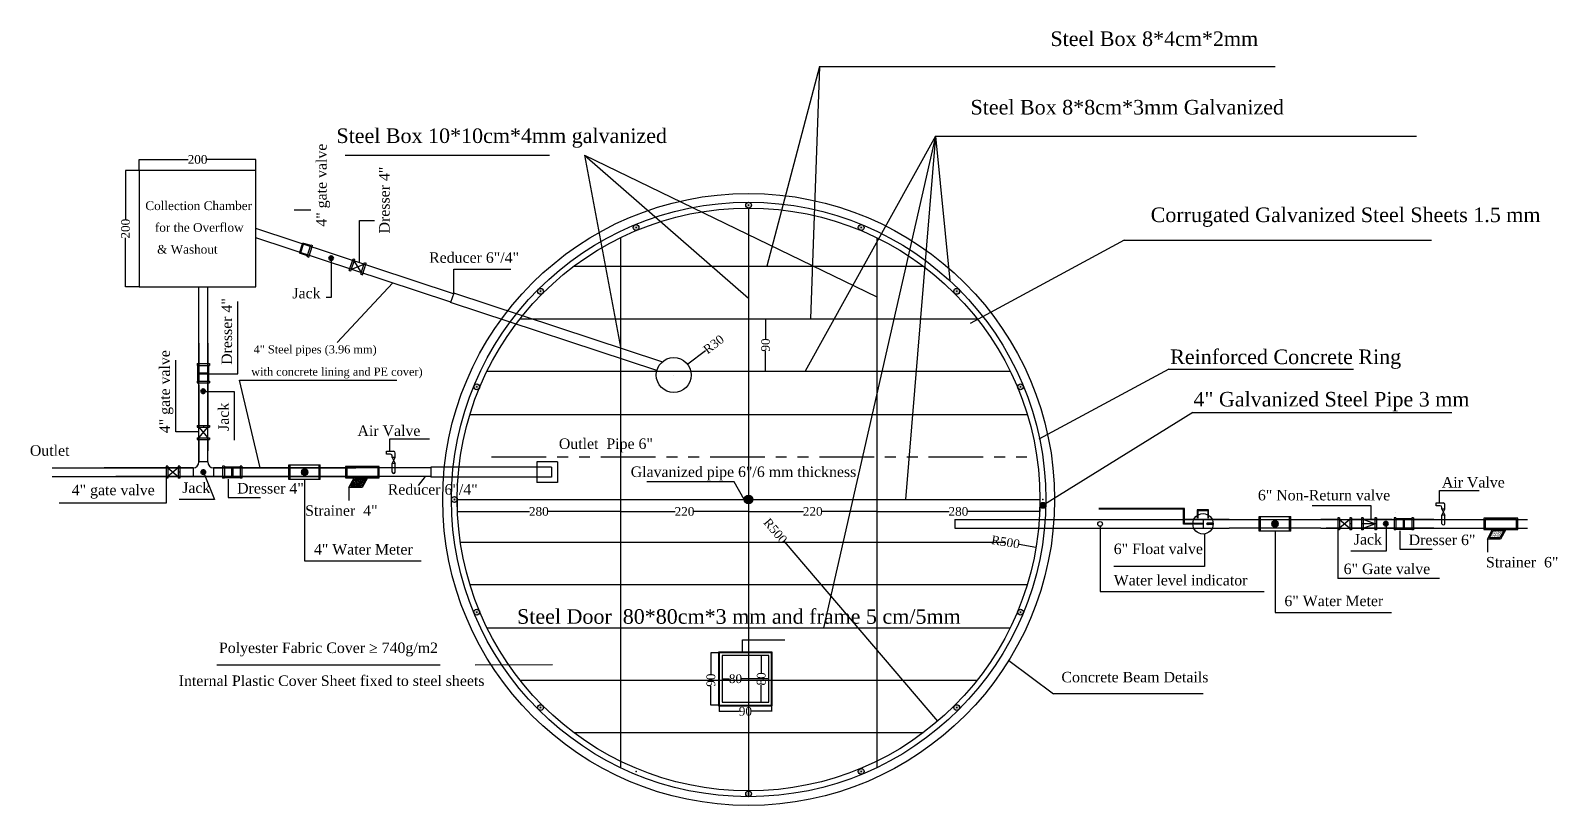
# Model space of a CAD drawing. Header units: centimetres. Extents: x 19229 to 51025, y 9487 to 24710.
# Drawn here: x 24937 to 27557, y 12107 to 13436 of the extents above; entities that cross this region are included whole.
import ezdxf

# ---------------------------------------------------------------- set-up
doc = ezdxf.new("R2010")
doc.units = ezdxf.units.CM
doc.linetypes.add('PHANTOM2', pattern=[1.25, 0.625, -0.125, 0.125, -0.125, 0.125, -0.125])
doc.layers.get('0').update_dxf_attribs({"linetype": 'CONTINUOUS'})
doc.layers.get('DEFPOINTS').update_dxf_attribs({"linetype": 'CONTINUOUS'})
doc.layers.add('DIM6', color=180, linetype='CONTINUOUS')
doc.styles.add('style2', font='times.ttf', dxfattribs={"height": 15})
doc.styles.add('style3', font='times.ttf', dxfattribs={"height": 25})
doc.dimstyles.get("Standard").update_dxf_attribs({"dimtxt": 15, "dimasz": 0.18, "dimexe": 0.18, "dimexo": 0.0625, "dimgap": 0.09, "dimtad": 0, "dimdec": 0, "dimzin": 0, "dimdsep": 46, "dimtxsty": 'style2', "dimcen": 0.09, "dimadec": 0, "dimazin": 0, "dimtfac": 1, "dimtdec": 0, "dimtofl": 0, "dimtmove": 0, "dimatfit": 3, "dimfxl": 1, "dimtolj": 1, "dimtzin": 0, "dimarcsym": 0})

# ---------------------------------------------------------------- blocks, each defined once
blk = doc.blocks.new('*D41')
at = {"color": 0, "lineweight": -2}
for p, q in [((25123.1, 13196.6), (25123.1, 13215.4)), ((25123.2, 13215.2), (25207, 13215.2)), ((25322.9, 13215.2), (25239.1, 13215.2)), ((25323.1, 13196.6), (25323.1, 13215.4))]:
    blk.add_line(p, q, dxfattribs=at)
at = {"color": 0}
for points in [[(25123.2, 13215.2), (25123.2, 13215.2), (25123.1, 13215.2)], [(25322.9, 13215.2), (25322.9, 13215.2), (25323.1, 13215.2)]]:
    blk.add_solid(points, dxfattribs=at)
at = {"layer": 'DEFPOINTS', "color": 0}
for p in [(25323.1, 13215.2), (25123.1, 13196.5), (25323.1, 13196.5)]:
    blk.add_point(p, dxfattribs=at)
at = {"color": 0, "insert": (25223.1, 13215.2), "char_height": 15, "attachment_point": 5, "style": 'style2'}
blk.add_mtext('\\A1;200', dxfattribs=at)
blk = doc.blocks.new('*D42')
at = {"color": 0, "lineweight": -2}
for p, q in [((25123, 13196.5), (25099.3, 13196.5)), ((25099.5, 13196.4), (25099.5, 13112.6)), ((25099.5, 12996.7), (25099.5, 13080.5)), ((25123, 12996.5), (25099.3, 12996.5))]:
    blk.add_line(p, q, dxfattribs=at)
at = {"color": 0}
for points in [[(25099.5, 13196.4), (25099.5, 13196.4), (25099.5, 13196.5)], [(25099.5, 12996.7), (25099.5, 12996.7), (25099.5, 12996.5)]]:
    blk.add_solid(points, dxfattribs=at)
at = {"layer": 'DEFPOINTS', "color": 0}
for p in [(25099.5, 13196.5), (25123.1, 13196.5), (25123.1, 12996.5)]:
    blk.add_point(p, dxfattribs=at)
at = {"color": 0, "insert": (25099.5, 13096.5), "char_height": 15, "attachment_point": 5, "rotation": 90, "style": 'style2'}
blk.add_mtext('\\A1;200', dxfattribs=at)
blk = doc.blocks.new('*D56')
at = {"color": 0, "lineweight": -2, "ltscale": 20}
for p, q in [((26094.7, 12887.1), (26064.4, 12863.8)), ((26040.4, 12845.3), (26040.4, 12845.4)), ((26040.4, 12845.3), (26040.5, 12845.3))]:
    blk.add_line(p, q, dxfattribs=at)
at = {"color": 0, "ltscale": 20}
blk.add_solid([(26064.3, 12863.8), (26064.4, 12863.7), (26064.2, 12863.7)], dxfattribs=at)
at = {"layer": 'DEFPOINTS', "color": 0, "ltscale": 20}
for p in [(26040.4, 12845.3), (26064.2, 12863.7)]:
    blk.add_point(p, dxfattribs=at)
at = {"color": 0, "ltscale": 20, "insert": (26108.9, 12898.1), "char_height": 15, "attachment_point": 5, "rotation": 37.6022, "style": 'style2'}
blk.add_mtext('\\A1;R30', dxfattribs=at)
blk = doc.blocks.new('*D57')
at = {"color": 0, "lineweight": -2, "ltscale": 20}
for p, q in [((25668.8, 12631.8), (25668.8, 12611.1)), ((25948.8, 12631.8), (25948.8, 12611.1)), ((25669, 12611.2), (25792.8, 12611.2)), ((25948.7, 12611.2), (25824.9, 12611.2))]:
    blk.add_line(p, q, dxfattribs=at)
at = {"color": 0, "ltscale": 20}
for points in [[(25669, 12611.3), (25669, 12611.2), (25668.8, 12611.2)], [(25948.7, 12611.3), (25948.7, 12611.2), (25948.8, 12611.2)]]:
    blk.add_solid(points, dxfattribs=at)
at = {"layer": 'DEFPOINTS', "color": 0, "ltscale": 20}
for p in [(25668.8, 12631.9), (25948.8, 12631.9), (25948.8, 12611.2)]:
    blk.add_point(p, dxfattribs=at)
at = {"color": 0, "ltscale": 20, "insert": (25808.8, 12611.2), "char_height": 15, "attachment_point": 5, "style": 'style2'}
blk.add_mtext('\\A1;280', dxfattribs=at)
blk = doc.blocks.new('*D58')
at = {"color": 0, "lineweight": -2, "ltscale": 20}
for p, q in [((25948.8, 12631.8), (25948.8, 12611.1)), ((26168.8, 12631.8), (26168.8, 12611.1)), ((25949, 12611.2), (26042.8, 12611.2)), ((26168.7, 12611.2), (26074.9, 12611.2))]:
    blk.add_line(p, q, dxfattribs=at)
at = {"color": 0, "ltscale": 20}
for points in [[(25949, 12611.3), (25949, 12611.2), (25948.8, 12611.2)], [(26168.7, 12611.3), (26168.7, 12611.2), (26168.8, 12611.2)]]:
    blk.add_solid(points, dxfattribs=at)
at = {"layer": 'DEFPOINTS', "color": 0, "ltscale": 20}
for p in [(25948.8, 12631.9), (26168.8, 12631.9), (26168.8, 12611.2)]:
    blk.add_point(p, dxfattribs=at)
at = {"color": 0, "ltscale": 20, "insert": (26058.8, 12611.2), "char_height": 15, "attachment_point": 5, "style": 'style2'}
blk.add_mtext('\\A1;220', dxfattribs=at)
blk = doc.blocks.new('*D59')
at = {"color": 0, "lineweight": -2, "ltscale": 20}
for p, q in [((26168.8, 12631.8), (26168.8, 12611.1)), ((26388.8, 12631.8), (26388.8, 12611.1)), ((26169, 12611.2), (26262.8, 12611.2)), ((26388.7, 12611.2), (26294.9, 12611.2))]:
    blk.add_line(p, q, dxfattribs=at)
at = {"color": 0, "ltscale": 20}
for points in [[(26169, 12611.3), (26169, 12611.2), (26168.8, 12611.2)], [(26388.7, 12611.3), (26388.7, 12611.2), (26388.8, 12611.2)]]:
    blk.add_solid(points, dxfattribs=at)
at = {"layer": 'DEFPOINTS', "color": 0, "ltscale": 20}
for p in [(26168.8, 12631.9), (26388.8, 12631.9), (26388.8, 12611.2)]:
    blk.add_point(p, dxfattribs=at)
at = {"color": 0, "ltscale": 20, "insert": (26278.8, 12611.2), "char_height": 15, "attachment_point": 5, "style": 'style2'}
blk.add_mtext('\\A1;220', dxfattribs=at)
blk = doc.blocks.new('*D60')
at = {"color": 0, "lineweight": -2, "ltscale": 20}
for p, q in [((26388.8, 12631.8), (26388.8, 12611.1)), ((26668.8, 12631.8), (26668.8, 12611.1)), ((26389, 12611.2), (26512.8, 12611.2)), ((26668.7, 12611.2), (26544.9, 12611.2))]:
    blk.add_line(p, q, dxfattribs=at)
at = {"color": 0, "ltscale": 20}
for points in [[(26389, 12611.3), (26389, 12611.2), (26388.8, 12611.2)], [(26668.7, 12611.3), (26668.7, 12611.2), (26668.8, 12611.2)]]:
    blk.add_solid(points, dxfattribs=at)
at = {"layer": 'DEFPOINTS', "color": 0, "ltscale": 20}
for p in [(26388.8, 12631.9), (26668.8, 12631.9), (26668.8, 12611.2)]:
    blk.add_point(p, dxfattribs=at)
at = {"color": 0, "ltscale": 20, "insert": (26528.8, 12611.2), "char_height": 15, "attachment_point": 5, "style": 'style2'}
blk.add_mtext('\\A1;280', dxfattribs=at)
blk = doc.blocks.new('*D61')
at = {"color": 0, "lineweight": -2, "ltscale": 20}
for p, q in [((26168.9, 12941.9), (26198.1, 12941.9)), ((26197.9, 12941.7), (26197.9, 12907.2)), ((26197.9, 12852.1), (26197.9, 12886.6)), ((26168.9, 12851.9), (26198.1, 12851.9))]:
    blk.add_line(p, q, dxfattribs=at)
at = {"color": 0, "ltscale": 20}
for points in [[(26197.9, 12941.7), (26198, 12941.7), (26197.9, 12941.9)], [(26197.9, 12852.1), (26198, 12852.1), (26197.9, 12851.9)]]:
    blk.add_solid(points, dxfattribs=at)
at = {"layer": 'DEFPOINTS', "color": 0, "ltscale": 20}
for p in [(26168.8, 12941.9), (26168.8, 12851.9), (26197.9, 12851.9)]:
    blk.add_point(p, dxfattribs=at)
at = {"color": 0, "ltscale": 20, "insert": (26197.9, 12896.9), "char_height": 15, "attachment_point": 5, "rotation": 90, "style": 'style2'}
blk.add_mtext('\\A1;90', dxfattribs=at)
blk = doc.blocks.new('*D70')
at = {"color": 0, "lineweight": -2, "ltscale": 20}
for p, q in [((26123.3, 12324), (26123.3, 12324.4)), ((26123.5, 12324.2), (26136.2, 12324.2)), ((26203.1, 12324.2), (26156.4, 12324.2)), ((26203.3, 12324), (26203.3, 12324.4)), ((26118.3, 12278.9), (26118.3, 12268.3)), ((26118.5, 12268.4), (26153, 12268.4)), ((26208.1, 12268.4), (26173.6, 12268.4)), ((26208.3, 12278.9), (26208.3, 12268.3))]:
    blk.add_line(p, q, dxfattribs=at)
at = {"color": 0, "ltscale": 20}
for points in [[(26123.5, 12324.2), (26123.5, 12324.2), (26123.3, 12324.2)], [(26203.1, 12324.2), (26203.1, 12324.2), (26203.3, 12324.2)], [(26118.5, 12268.5), (26118.5, 12268.4), (26118.3, 12268.4)], [(26208.1, 12268.5), (26208.1, 12268.4), (26208.3, 12268.4)]]:
    blk.add_solid(points, dxfattribs=at)
at = {"layer": 'DEFPOINTS', "color": 0, "ltscale": 20}
for p in [(26123.3, 12324), (26203.3, 12324.2), (26203.3, 12324), (26118.3, 12279), (26208.3, 12279), (26208.3, 12268.4)]:
    blk.add_point(p, dxfattribs=at)
at = {"color": 0, "ltscale": 20, "char_height": 15, "attachment_point": 5, "style": 'style2'}
for s, insert in [('\\A1;80', (26146.3, 12324.2)), ('\\A1;90', (26163.3, 12268.4))]:
    blk.add_mtext(s, dxfattribs=dict(at, insert=insert))
blk = doc.blocks.new('*D71')
at = {"color": 0, "lineweight": -2, "ltscale": 20}
for p, q in [((26118.2, 12369), (26103.9, 12369)), ((26104.1, 12368.8), (26104.1, 12332.2)), ((26190.4, 12364), (26190.3, 12364)), ((26190.5, 12363.8), (26190.5, 12334.1)), ((26104.1, 12279.2), (26104.1, 12311.6)), ((26190.5, 12284.2), (26190.5, 12313.9)), ((26118.2, 12279), (26103.9, 12279)), ((26190.4, 12284), (26190.3, 12284))]:
    blk.add_line(p, q, dxfattribs=at)
at = {"color": 0, "ltscale": 20}
for points in [[(26104.1, 12368.8), (26104.1, 12368.8), (26104.1, 12369)], [(26190.4, 12363.8), (26190.5, 12363.8), (26190.5, 12364)], [(26104.1, 12279.2), (26104.1, 12279.2), (26104.1, 12279)], [(26190.4, 12284.2), (26190.5, 12284.2), (26190.5, 12284)]]:
    blk.add_solid(points, dxfattribs=at)
at = {"layer": 'DEFPOINTS', "color": 0, "ltscale": 20}
for p in [(26118.3, 12369), (26190.5, 12364), (26104.1, 12279), (26118.3, 12279), (26190.5, 12284), (26190.5, 12284)]:
    blk.add_point(p, dxfattribs=at)
at = {"color": 0, "ltscale": 20, "char_height": 15, "attachment_point": 5, "rotation": 90, "style": 'style2'}
for s, insert in [('\\A1;90', (26104.1, 12321.9)), ('\\A1;80', (26190.5, 12324))]:
    blk.add_mtext(s, dxfattribs=dict(at, insert=insert))
blk = doc.blocks.new('*D72')
at = {"color": 0, "lineweight": -2, "ltscale": 20}
blk.add_line((26633, 12555.1), (26662, 12550.3), dxfattribs=at)
at = {"color": 0, "ltscale": 20}
blk.add_solid([(26662, 12550.3), (26662, 12550.2), (26662.1, 12550.2)], dxfattribs=at)
at = {"layer": 'DEFPOINTS', "color": 0, "ltscale": 20}
for p in [(26168.8, 12631.9), (26662.1, 12550.2)]:
    blk.add_point(p, dxfattribs=at)
at = {"color": 0, "ltscale": 20, "insert": (26609.8, 12558.9), "char_height": 15, "attachment_point": 5, "rotation": 350.6009, "style": 'style2'}
blk.add_mtext('\\A1;R500', dxfattribs=at)
blk = doc.blocks.new('*D73')
at = {"color": 0, "lineweight": -2, "ltscale": 20}
blk.add_line((26230, 12560), (26492.8, 12251.3), dxfattribs=at)
at = {"color": 0, "ltscale": 20}
blk.add_solid([(26492.8, 12251.3), (26492.8, 12251.2), (26492.9, 12251.1)], dxfattribs=at)
at = {"layer": 'DEFPOINTS', "color": 0, "ltscale": 20}
for p in [(26168.8, 12631.9), (26492.9, 12251.1)]:
    blk.add_point(p, dxfattribs=at)
at = {"color": 0, "ltscale": 20, "insert": (26214.8, 12577.9), "char_height": 15, "attachment_point": 5, "rotation": 310.3988, "style": 'style2'}
blk.add_mtext('\\A1;R500', dxfattribs=at)

msp = doc.modelspace()

# ---------------------------------------------------------------- hatches: boundary and pattern name
at = {"ltscale": 20}
h = msp.add_hatch(color=7, dxfattribs=at)
edge = h.paths.add_edge_path()
edge.add_arc((26635.4, 12438.6), 5, 0, 360)
edge = h.paths.add_edge_path()
edge.add_arc((26525.9, 12274.8), 5, 0, 360)
edge = h.paths.add_edge_path()
edge.add_arc((26362.1, 12165.3), 5, 0, 360)
edge = h.paths.add_edge_path()
edge.add_arc((26168.8, 12126.9), 5, 0, 360)
edge = h.paths.add_edge_path()
edge.add_arc((25811.8, 12274.8), 5, 0, 360)
edge = h.paths.add_edge_path()
edge.add_arc((25702.3, 12438.6), 5, 0, 360)
edge = h.paths.add_edge_path()
edge.add_arc((25663.8, 12631.9), 5, 0, 360)
edge = h.paths.add_edge_path()
edge.add_arc((25702.3, 12825.1), 5, 0, 360)
edge = h.paths.add_edge_path()
edge.add_arc((25811.8, 12989), 5, 0, 360)
edge = h.paths.add_edge_path()
edge.add_arc((25975.6, 13098.4), 5, 0, 360)
edge = h.paths.add_edge_path()
edge.add_arc((26168.8, 13136.9), 5, 0, 360)
edge = h.paths.add_edge_path()
edge.add_arc((26362.1, 13098.4), 5, 0, 360)
edge = h.paths.add_edge_path()
edge.add_arc((26525.9, 12989), 5, 0, 360)
edge = h.paths.add_edge_path()
edge.add_arc((26635.4, 12825.1), 5, 0, 360)
h = msp.add_hatch()
h.set_pattern_fill('AR-SAND', scale=0.05)
h.set_pattern_definition([(37.5, (1382.8114, 27.3505), (-0.08000156, 2.44706619), [0, -1.9304, 0, -2.159, 0, -2.06375]), (7.5, (1382.8114, 27.3505), (2.2476164, 3.5841255), [0, -1.0414, 0, -1.7399, 0, -0.66675]), (327.5, (1381.2493, 27.3505), (3.95496185, 0.00718592), [0, -0.635, 0, -2.286, 0, -2.9845]), (317.5, (1381.2493, 27.3505), (3.81778226, 1.1146466), [0, -0.3175, 0, -1.4986, 0, -1.7145])])
h.paths.add_polyline_path([(25511.3, 12667.2), (25493.1, 12667.2), (25486.4, 12654.5), (25504.5, 12654.5)])
h = msp.add_hatch(color=7, dxfattribs=at)
edge = h.paths.add_edge_path()
edge.add_arc((26168.8, 12631.9), 7.5, 0, 360)
h = msp.add_hatch(color=7, dxfattribs=at)
edge = h.paths.add_edge_path()
edge.add_arc((26673.9, 12621.8), 5, 0, 360)
h = msp.add_hatch()
h.set_pattern_fill('AR-SAND', scale=0.05)
h.set_pattern_definition([(37.5, (3336.4663, -61.19), (-0.08000156, 2.44706619), [0, -1.9304, 0, -2.159, 0, -2.06375]), (7.5, (3336.4663, -61.19), (2.2476164, 3.5841255), [0, -1.0414, 0, -1.7399, 0, -0.66675]), (327.5, (3334.9042, -61.19), (3.95496185, 0.00718592), [0, -0.635, 0, -2.286, 0, -2.9845]), (317.5, (3334.9042, -61.19), (3.81778226, 1.1146466), [0, -0.3175, 0, -1.4986, 0, -1.7145])])
h.paths.add_polyline_path([(27464.9, 12578.6), (27446.8, 12578.6), (27440, 12565.9), (27458.1, 12565.9)])
at = {"layer": 'DIM6', "linetype": 'Continuous', "lineweight": 50}
h = msp.add_hatch(color=7, dxfattribs=at)
edge = h.paths.add_edge_path()
edge.add_arc((25452.4, 13045.9), 3.34, 0, 360)
h = msp.add_hatch(color=7, dxfattribs=at)
edge = h.paths.add_edge_path()
edge.add_arc((25232.8, 12817.6), 3.34, 0, 360)
h = msp.add_hatch(color=7, dxfattribs=at)
edge = h.paths.add_edge_path()
edge.add_arc((25233.1, 12678.9), 3.34, 0, 360)
h = msp.add_hatch(color=7, dxfattribs=at)
edge = h.paths.add_edge_path()
edge.add_arc((27262.3, 12590.4), 3.34, 0, 360)

# ---------------------------------------------------------------- linework, layer by layer
at = {"color": 7, "ltscale": 20}
for p, q in [((26290.4, 13374.7), (26200.2, 13031.9)), ((26290.4, 13374.7), (26275, 12941.9)), ((26290.4, 13374.7), (27072.4, 13374.7)), ((26489.3, 13255.5), (26266.1, 12851.9)), ((26489.3, 13255.5), (26297.1, 12411.9)), ((26489.3, 13255.5), (26437.9, 12631.9)), ((26489.3, 13255.5), (26514.1, 13007.3)), ((25476.2, 13222.7), (25827.2, 13222.7)), ((25887.2, 13222.7), (26388.8, 12979.6)), ((25887.2, 13222.7), (26168.8, 12977.2)), ((25887.2, 13222.7), (25948.8, 12893.1)), ((26168.8, 13131.9), (26168.8, 12121.9)), ((25948.8, 13080.9), (25948.8, 12171.8)), ((26388.8, 13080.9), (26388.8, 12171.8)), ((26813.5, 13076.9), (26548.8, 12933.9)), ((25398.5, 13056.1), (25398, 13054.4)), ((25403.2, 13070.3), (25403.8, 13071.9)), ((25662.7, 12985.8), (25662.7, 13027.1)), ((25662.7, 13027.1), (25760.7, 13027.1)), ((25868.8, 13031.9), (26468.8, 13031.9)), ((25662.7, 12985.8), (25657.3, 12969.7)), ((25776.5, 12941.9), (26561.1, 12941.9)), ((25719.8, 12851.9), (26617.8, 12851.9)), ((25943.8, 12851.9), (25953.8, 12851.9)), ((25948.8, 12856.9), (25948.8, 12846.9)), ((26383.8, 12851.9), (26393.8, 12851.9)), ((26388.8, 12856.9), (26388.8, 12846.9)), ((26890, 12855.2), (26666.8, 12735.5)), ((25294.9, 12836.4), (25564.9, 12836.4)), ((25690.6, 12777.9), (26647.1, 12777.9)), ((26931, 12781.1), (26673.9, 12621.8)), ((25623.4, 12687.2), (25623.4, 12670.2)), ((25613.5, 12671.2), (25601.8, 12655.6)), ((26144.1, 12662.3), (25994.4, 12662.3)), ((26161.3, 12631.9), (26144.1, 12662.3)), ((25668.8, 12631.9), (26668.8, 12631.9)), ((25943.8, 12631.9), (25953.8, 12631.9)), ((25948.8, 12636.9), (25948.8, 12626.9)), ((26383.8, 12631.9), (26393.8, 12631.9)), ((26388.8, 12636.9), (26388.8, 12626.9)), ((26522.7, 12597.6), (26522.7, 12582.6)), ((25674.2, 12558.9), (26609.8, 12558.9)), ((25690.6, 12485.9), (26647.1, 12485.9)), ((25719.8, 12411.9), (26617.8, 12411.9)), ((25943.8, 12411.9), (25953.8, 12411.9)), ((25948.8, 12416.9), (25948.8, 12406.9)), ((26163.8, 12411.9), (26173.8, 12411.9)), ((26168.8, 12416.9), (26168.8, 12406.9)), ((26383.8, 12411.9), (26393.8, 12411.9)), ((26388.8, 12416.9), (26388.8, 12406.9)), ((26158.1, 12370), (26158.1, 12391.3)), ((26158.1, 12391.3), (26231.2, 12391.3)), ((25256.3, 12348.3), (25639.5, 12348.3)), ((25699.5, 12348.3), (25832.2, 12348.5)), ((26615.3, 12355.7), (26691.8, 12298.3)), ((25776.5, 12321.9), (26561.1, 12321.9)), ((26949, 12298.3), (26691.8, 12298.3)), ((25868.8, 12231.9), (26468.8, 12231.9))]:
    msp.add_line(p, q, dxfattribs=at)
at = {"color": 7, "ltscale": 100}
for p, q in [((26489.3, 13255.5), (27314.9, 13255.5)), ((26931, 12781.1), (27375.5, 12781.1))]:
    msp.add_line(p, q, dxfattribs=at)
at = {"color": 7}
for p, q in [((25389.2, 13128.9), (25417.3, 13128.9)), ((25501.1, 13038.1), (25501.1, 13110.6)), ((25501.1, 13110.6), (25527, 13110.6)), ((25662.4, 12984.9), (25323.1, 13096.8)), ((25657.7, 12970.6), (25323.1, 13081)), ((26813.5, 13076.9), (27340.7, 13076.9)), ((25411.6, 13050), (25398, 13054.4)), ((25398.5, 13056.1), (25403.2, 13070.3)), ((25399.5, 13055.8), (25404.2, 13070)), ((25400.4, 13055.4), (25405.1, 13069.7)), ((25417.3, 13067.5), (25403.8, 13071.9)), ((25411.2, 13048.8), (25414, 13047.8)), ((25452.4, 13042.6), (25452.4, 12978.5)), ((25558.2, 13003.4), (25462.8, 12901.2)), ((25225.6, 12696.2), (25225.6, 12996.5)), ((25225.6, 12696.2), (25225.6, 12976.7)), ((25240.6, 12696.2), (25240.6, 12996.5)), ((25240.6, 12696.2), (25240.6, 12976.7)), ((25292.2, 12847.2), (25292.2, 12971.3)), ((25452.4, 12978.5), (25443.6, 12978.5)), ((26020, 12868), (25662.7, 12985.8)), ((26011.4, 12852.9), (25657.3, 12969.7)), ((25185.6, 12747.7), (25185.6, 12870.8)), ((25223.8, 12835), (25223.8, 12862)), ((25225.6, 12849.2), (25240.6, 12849.2)), ((25225.6, 12848.2), (25240.6, 12848.2)), ((25225.6, 12847.2), (25240.6, 12847.2)), ((25240.6, 12847.2), (25292.2, 12847.2)), ((25242.3, 12835), (25242.3, 12862)), ((26890, 12855.2), (27206.7, 12855.2)), ((25234.6, 12817.1), (25286.1, 12817.1)), ((25286.1, 12817.1), (25286.1, 12733.4)), ((25330.4, 12686.2), (25294.9, 12836.4)), ((25225.6, 12747.7), (25185.6, 12747.7)), ((25553.3, 12735.8), (25620.9, 12735.8)), ((24973.8, 12686.2), (25215.6, 12686.2)), ((25215.6, 12686.2), (25083.1, 12686.2)), ((25215.6, 12686.2), (25083.1, 12686.2)), ((25215.6, 12686.2), (25190.6, 12686.2)), ((25215.6, 12686.2), (25215.6, 12671.2)), ((25240.6, 12696.2), (25225.6, 12696.2)), ((25623.4, 12686.2), (25250.6, 12686.2)), ((25590.6, 12686.2), (25250.6, 12686.2)), ((25623.4, 12686.2), (25250.6, 12686.2)), ((25250.6, 12686.2), (25494.6, 12686.2)), ((25250.6, 12686.2), (25250.6, 12671.2)), ((25269.1, 12687.9), (25296.1, 12687.9)), ((25281.4, 12686.2), (25281.4, 12671.2)), ((25282.4, 12686.2), (25282.4, 12671.2)), ((25283.4, 12686.2), (25283.4, 12671.2)), ((25379.8, 12691.2), (25433.8, 12691.2)), ((25379.8, 12666.2), (25379.8, 12691.2)), ((25381.8, 12666.2), (25381.8, 12691.2)), ((25590.6, 12686.2), (25390.6, 12686.2)), ((25405.6, 12680.7), (25404.1, 12683.3)), ((25404.1, 12683.3), (25405.6, 12680.7)), ((25406.8, 12681), (25406.8, 12684)), ((25406.8, 12681), (25406.8, 12684)), ((25407.9, 12680.7), (25409.4, 12683.3)), ((25409.4, 12683.3), (25407.9, 12680.7)), ((25431.8, 12666.2), (25431.8, 12691.2)), ((25433.8, 12666.2), (25433.8, 12691.2)), ((25590.6, 12686.2), (25490.6, 12686.2)), ((25830.6, 12687.2), (25623.4, 12687.2)), ((25840.6, 12696.2), (25805.6, 12696.2)), ((25805.6, 12696.2), (25805.6, 12661.2)), ((25830.6, 12687.2), (25830.6, 12670.2)), ((25840.6, 12696.2), (25840.6, 12661.2)), ((24973.8, 12671.2), (25494.6, 12671.2)), ((25623.4, 12671.2), (25083.1, 12671.2)), ((25169.1, 12668.2), (25169.1, 12625.6)), ((25233.1, 12678.9), (25252.2, 12631.7)), ((25269.1, 12669.4), (25296.1, 12669.4)), ((25275.9, 12666.6), (25275.9, 12635.4)), ((25433.8, 12666.2), (25379.8, 12666.2)), ((25401.4, 12678.7), (25404.4, 12678.7)), ((25404.4, 12678.7), (25401.4, 12678.7)), ((25401.4, 12678.7), (25404.4, 12678.7)), ((25404.7, 12679.9), (25402.1, 12681.4)), ((25402.1, 12681.4), (25404.7, 12679.9)), ((25404.7, 12677.5), (25402.1, 12676)), ((25402.1, 12676), (25404.7, 12677.5)), ((25404.1, 12674), (25405.6, 12676.6)), ((25406.8, 12673.3), (25406.8, 12676.3)), ((25406.8, 12676.3), (25406.8, 12673.3)), ((25406.8, 12666.2), (25406.8, 12526.7)), ((25407.9, 12676.6), (25409.4, 12674)), ((25409.4, 12674), (25407.9, 12676.6)), ((25408.8, 12679.9), (25411.4, 12681.4)), ((25408.8, 12677.5), (25411.4, 12676)), ((25411.4, 12676), (25408.8, 12677.5)), ((25409.1, 12678.7), (25412.1, 12678.7)), ((25412.1, 12678.7), (25409.1, 12678.7)), ((25830.6, 12670.2), (25623.4, 12670.2)), ((25840.6, 12661.2), (25805.6, 12661.2)), ((25252.2, 12631.7), (25191.5, 12631.7)), ((25275.9, 12635.4), (25331, 12635.4)), ((25483, 12652.5), (25483, 12630.2)), ((27354.7, 12647.3), (27422.3, 12647.3)), ((25169.1, 12625.6), (24985.9, 12625.6)), ((26916.7, 12616.3), (26769.6, 12616.3)), ((26915.4, 12615), (26769.6, 12615)), ((26915.4, 12589.5), (26915.4, 12615)), ((26916.7, 12590.8), (26916.7, 12616.3)), ((26958.1, 12614.3), (26938.7, 12614.3)), ((26938.7, 12614.3), (26938.7, 12599.9)), ((26939.7, 12612.9), (26956.7, 12612.9)), ((26939.7, 12612.9), (26939.7, 12599.9)), ((26948.7, 12614.3), (26948.7, 12612.9)), ((26948.7, 12614.3), (26953.7, 12612.9)), ((26953.7, 12614.3), (26948.7, 12612.9)), ((26953.7, 12614.3), (26953.7, 12612.9)), ((26953.7, 12612.9), (26953.7, 12614.3)), ((26956.7, 12612.9), (26956.7, 12600)), ((26958.1, 12600), (26958.1, 12614.3)), ((27237, 12621.1), (27135.9, 12621.1)), ((26522.7, 12597.6), (26993.6, 12597.6)), ((26522.7, 12582.6), (26993.6, 12582.6)), ((26772, 12585.9), (26772, 12474.2)), ((26948.6, 12589.5), (26915.4, 12589.5)), ((26948.6, 12590.8), (26916.7, 12590.8)), ((26948.6, 12597.6), (26948.6, 12582.6)), ((26966.1, 12591.4), (26955.8, 12591.4)), ((26966.1, 12588.9), (26955.8, 12588.9)), ((26993.6, 12597.6), (27150.8, 12597.6)), ((27150.8, 12582.6), (26993.6, 12582.6)), ((27045.2, 12602.6), (27099.2, 12602.6)), ((27045.2, 12577.6), (27045.2, 12602.6)), ((27047.2, 12577.6), (27047.2, 12602.6)), ((27066.8, 12590.1), (27069.8, 12590.1)), ((27069.8, 12590.1), (27066.8, 12590.1)), ((27066.8, 12590.1), (27069.8, 12590.1)), ((27070.1, 12591.3), (27067.5, 12592.8)), ((27067.5, 12592.8), (27070.1, 12591.3)), ((27070.1, 12588.9), (27067.5, 12587.4)), ((27067.5, 12587.4), (27070.1, 12588.9)), ((27071, 12592.2), (27069.5, 12594.8)), ((27069.5, 12594.8), (27071, 12592.2)), ((27069.5, 12585.4), (27071, 12588)), ((27072.2, 12592.5), (27072.2, 12595.5)), ((27072.2, 12592.5), (27072.2, 12595.5)), ((27072.2, 12584.7), (27072.2, 12587.7)), ((27072.2, 12587.7), (27072.2, 12584.7)), ((27073.4, 12592.2), (27074.9, 12594.8)), ((27074.9, 12594.8), (27073.4, 12592.2)), ((27073.4, 12588), (27074.9, 12585.4)), ((27074.9, 12585.4), (27073.4, 12588)), ((27074.2, 12591.3), (27076.8, 12592.8)), ((27074.2, 12588.9), (27076.8, 12587.4)), ((27076.8, 12587.4), (27074.2, 12588.9)), ((27074.6, 12590.1), (27077.6, 12590.1)), ((27077.6, 12590.1), (27074.6, 12590.1)), ((27097.2, 12577.6), (27097.2, 12602.6)), ((27099.2, 12577.6), (27099.2, 12602.6)), ((27150.8, 12597.6), (27505.2, 12597.6)), ((27150.8, 12582.6), (27505.2, 12582.6)), ((27179.7, 12579.6), (27179.7, 12496.3)), ((27262.8, 12587.1), (27262.8, 12543.1)), ((27279.7, 12599.3), (27306.7, 12599.3)), ((27279.7, 12580.9), (27306.7, 12580.9)), ((27286.5, 12578.1), (27286.5, 12546.8)), ((27292, 12597.6), (27292, 12582.6)), ((27293, 12597.6), (27293, 12582.6)), ((27294, 12597.6), (27294, 12582.6)), ((26951.2, 12572.8), (26951.2, 12517.1)), ((27099.2, 12577.6), (27045.2, 12577.6)), ((27072.2, 12577.6), (27072.2, 12438.2)), ((27436.7, 12563.9), (27436.7, 12541.7)), ((25406.8, 12526.7), (25606.8, 12526.7)), ((27262.8, 12543.1), (27202.1, 12543.1)), ((27286.5, 12546.8), (27341.6, 12546.8)), ((26951.2, 12517.1), (26795.4, 12517.1)), ((26772, 12474.2), (27053.3, 12474.2)), ((27354.6, 12496.3), (27179.7, 12496.3)), ((27072.2, 12438.2), (27272.2, 12438.2))]:
    msp.add_line(p, q, dxfattribs=at)
at = {"color": 7, "linetype": 'PHANTOM2', "ltscale": 150}
msp.add_line((25727.8, 12704.9), (26663.5, 12704.9), dxfattribs=at)
at = {"color": 7}
for points in [[(25123.1, 12996.5), (25323.1, 12996.5), (25323.1, 13196.5), (25123.1, 13196.5)], [(25477.1, 12669.2), (25535, 12669.2), (25535, 12688.2), (25477.1, 12688.2)], [(25479.2, 12671.2), (25533.1, 12671.2), (25533.1, 12686.2), (25479.2, 12686.2)], [(25405.7, 12678.1), (25407.9, 12678.1), (25407.9, 12679.5), (25405.7, 12679.5)], [(25483, 12652.5), (25491.9, 12669.2), (25514.6, 12669.2), (25505.7, 12652.5)], [(25483, 12652.5), (25491.9, 12669.2), (25514.6, 12669.2), (25505.7, 12652.5)], [(25491.9, 12669.2), (25514.6, 12669.2), (25505.7, 12652.5), (25483, 12652.5)], [(25486.4, 12654.5), (25493.1, 12667.2), (25511.3, 12667.2), (25504.5, 12654.5)], [(27071.1, 12589.6), (27073.3, 12589.6), (27073.3, 12590.9), (27071.1, 12590.9)], [(27430.8, 12580.6), (27488.6, 12580.6), (27488.6, 12599.6), (27430.8, 12599.6)], [(27432.8, 12582.6), (27486.6, 12582.6), (27486.6, 12597.6), (27432.8, 12597.6)], [(27436.7, 12563.9), (27445.6, 12580.6), (27468.3, 12580.6), (27459.3, 12563.9)], [(27436.7, 12563.9), (27445.6, 12580.6), (27468.3, 12580.6), (27459.3, 12563.9)], [(27445.6, 12580.6), (27468.3, 12580.6), (27459.3, 12563.9), (27436.7, 12563.9)], [(27440, 12565.9), (27446.8, 12578.6), (27464.9, 12578.6), (27458.1, 12565.9)]]:
    msp.add_lwpolyline(points, close=True, dxfattribs=at)
at = {"color": 7, "ltscale": 20}
for points in [[(26117.3, 12278), (26209.3, 12278), (26209.3, 12370), (26117.3, 12370)], [(26118.3, 12279), (26208.3, 12279), (26208.3, 12369), (26118.3, 12369)], [(26123.3, 12284), (26203.3, 12284), (26203.3, 12364), (26123.3, 12364)]]:
    msp.add_lwpolyline(points, close=True, dxfattribs=at)
for centre, radius in [((26168.8, 12631.9), 525), ((26168.8, 12631.9), 510), ((26168.8, 12631.9), 500), ((26168.8, 13136.9), 5), ((25975.6, 13098.4), 5), ((26362.1, 13098.4), 5), ((25811.8, 12989), 5), ((26525.9, 12989), 5), ((25702.3, 12825.1), 5), ((26635.4, 12825.1), 5), ((25663.8, 12631.9), 5), ((26168.8, 12631.9), 7.5), ((26673.9, 12621.8), 5), ((25702.3, 12438.6), 5), ((26635.4, 12438.6), 5), ((25811.8, 12274.8), 5), ((26525.9, 12274.8), 5), ((26362.1, 12165.3), 5), ((26168.8, 12126.9), 5)]:
    msp.add_circle(centre, radius, dxfattribs=at)
at = {"color": 7}
for centre, radius in [((26040.4, 12845.3), 30), ((25406.8, 12678.7), 5.39), ((25406.8, 12678.7), 2.39), ((26948.6, 12590.1), 17.5), ((26772, 12589.9), 3.98), ((26957, 12590.1), 1.79), ((27072.2, 12590.1), 5.39), ((27072.2, 12590.1), 2.39)]:
    msp.add_circle(centre, radius, dxfattribs=at)
for centre, start, end in [((25215.6, 12696.2), 270, 0), ((25250.6, 12696.2), 180, 270), ((25250.6, 12696.2), 180, 270)]:
    msp.add_arc(centre, 10, start, end, dxfattribs=at)
for p in [(26168.8, 13136.9), (25975.6, 13098.4), (26362.1, 13098.4), (25811.8, 12989), (26525.9, 12989), (25702.3, 12825.1), (26635.4, 12825.1), (25404.1, 12683.3), (25409.4, 12683.3), (25401.4, 12678.7), (25402.1, 12681.4), (25402.1, 12676), (25411.4, 12681.4), (25411.4, 12676), (25412.1, 12678.7), (25663.8, 12631.9), (26673.8, 12631.9), (27066.8, 12590.1), (27067.5, 12592.8), (27067.5, 12587.4), (27069.5, 12594.8), (27069.5, 12585.4), (27072.2, 12595.5), (27072.2, 12584.7), (27074.9, 12594.8), (27074.9, 12585.4), (27076.8, 12592.8), (27076.8, 12587.4), (27077.6, 12590.1), (25702.3, 12438.6), (26635.4, 12438.6), (25811.8, 12274.8), (26525.9, 12274.8), (25975.6, 12165.3), (26362.1, 12165.3), (26168.8, 12126.9)]:
    msp.add_point(p, dxfattribs=at)
at = {"layer": 'DIM6', "color": 7, "linetype": 'Continuous'}
for p, q in [((25411.2, 13048.8), (25417.7, 13068.7)), ((25414, 13047.8), (25420.6, 13067.8)), ((25417.7, 13068.7), (25420.6, 13067.8)), ((25483.5, 13024.9), (25490, 13044.8)), ((25483.5, 13024.9), (25486.3, 13024)), ((25486.3, 13024), (25492.9, 13043.9)), ((25487.3, 13026.8), (25508.9, 13035.5)), ((25490, 13044.8), (25492.9, 13043.9)), ((25504.2, 13021.2), (25492, 13041.1)), ((25503.3, 13018.4), (25509.9, 13038.3)), ((25506.1, 13017.4), (25512.7, 13037.4)), ((25509.9, 13038.3), (25512.7, 13037.4)), ((25503.3, 13018.4), (25506.1, 13017.4)), ((25225.6, 12900.3), (25225.6, 12833.8)), ((25240.6, 12900.3), (25240.6, 12755.8)), ((25222.6, 12865), (25243.6, 12865)), ((25222.6, 12865), (25222.6, 12862)), ((25222.6, 12862), (25243.6, 12862)), ((25243.6, 12865), (25243.6, 12862)), ((25222.6, 12835), (25243.6, 12835)), ((25222.6, 12835), (25222.6, 12832)), ((25222.6, 12832), (25243.6, 12832)), ((25225.6, 12828.8), (25225.6, 12755.8)), ((25243.6, 12835), (25243.6, 12832)), ((25222.6, 12758.8), (25222.6, 12755.8)), ((25222.6, 12758.8), (25243.6, 12758.8)), ((25222.6, 12755.8), (25243.6, 12755.8)), ((25222.6, 12737.9), (25222.6, 12734.9)), ((25222.6, 12737.9), (25243.6, 12737.9)), ((25225.6, 12737.9), (25240.6, 12755.8)), ((25225.6, 12755.8), (25240.6, 12737.9)), ((25225.6, 12737.9), (25225.6, 12696.2)), ((25233.1, 12758.8), (25233.1, 12755.8)), ((25240.6, 12737.9), (25240.6, 12715.2)), ((25243.6, 12758.8), (25243.6, 12755.8)), ((25243.6, 12737.9), (25243.6, 12734.9)), ((25553.3, 12714.6), (25553.3, 12735.8)), ((25222.6, 12734.9), (25243.6, 12734.9)), ((25547.2, 12709.6), (25547.2, 12714.6)), ((25547.2, 12714.6), (25559.3, 12714.6)), ((25554.3, 12709.6), (25547.2, 12709.6)), ((25562.3, 12703.7), (25562.3, 12711.6)), ((25172.1, 12686.2), (25062.6, 12686.2)), ((25172.1, 12689.2), (25169.1, 12689.2)), ((25169.1, 12689.2), (25169.1, 12668.2)), ((25172.1, 12689.2), (25172.1, 12668.2)), ((25172.1, 12686.2), (25190, 12671.2)), ((25190, 12686.2), (25172.1, 12671.2)), ((25193, 12689.2), (25190, 12689.2)), ((25190, 12689.2), (25190, 12668.2)), ((25215.6, 12686.2), (25190, 12686.2)), ((25193, 12689.2), (25193, 12668.2)), ((25263, 12686.2), (25250.6, 12686.2)), ((25266.1, 12689.2), (25266.1, 12668.2)), ((25269.1, 12689.2), (25266.1, 12689.2)), ((25268, 12698.7), (25268, 12698.7)), ((25334.5, 12686.2), (25268, 12686.2)), ((25269.1, 12689.2), (25269.1, 12668.2)), ((25296.1, 12689.2), (25296.1, 12668.2)), ((25299.1, 12689.2), (25296.1, 12689.2)), ((25299.1, 12689.2), (25299.1, 12668.2)), ((25557.3, 12703.7), (25557.3, 12706.6)), ((25562.3, 12703.7), (25557.3, 12703.7)), ((25557.3, 12703.7), (25562.3, 12693.7)), ((25557.3, 12693.7), (25562.3, 12703.7)), ((25557.3, 12678.6), (25557.3, 12693.7)), ((25562.3, 12693.7), (25557.3, 12693.7)), ((25562.3, 12678.6), (25562.3, 12693.7)), ((25172.1, 12671.2), (25149.3, 12671.2)), ((25172.1, 12668.2), (25169.1, 12668.2)), ((25193, 12678.7), (25190, 12678.7)), ((25334.5, 12671.2), (25190, 12671.2)), ((25193, 12668.2), (25190, 12668.2)), ((25269.1, 12668.2), (25266.1, 12668.2)), ((25299.1, 12668.2), (25296.1, 12668.2)), ((27354.7, 12626.1), (27354.7, 12647.3)), ((27237, 12597.6), (27237, 12621.1)), ((27278.5, 12610.2), (27278.5, 12610.2)), ((27348.6, 12621.1), (27348.6, 12626.1)), ((27348.6, 12626.1), (27360.7, 12626.1)), ((27355.7, 12621.1), (27348.6, 12621.1)), ((27358.7, 12615.2), (27358.7, 12618.1)), ((27363.7, 12615.2), (27358.7, 12615.2)), ((27358.7, 12615.2), (27363.7, 12605.2)), ((27358.7, 12605.2), (27363.7, 12615.2)), ((27358.7, 12590.1), (27358.7, 12605.2)), ((27363.7, 12605.2), (27358.7, 12605.2)), ((27363.7, 12605.2), (27358.7, 12605.2)), ((27363.7, 12615.2), (27363.7, 12623.1)), ((27363.7, 12590.1), (27363.7, 12605.2)), ((26993.6, 12597.6), (26917.5, 12597.6)), ((27182.7, 12597.6), (27150.8, 12597.6)), ((27182.7, 12582.6), (27159.9, 12582.6)), ((27182.7, 12600.6), (27179.7, 12600.6)), ((27179.7, 12600.6), (27179.7, 12579.6)), ((27182.7, 12579.6), (27179.7, 12579.6)), ((27182.7, 12600.6), (27182.7, 12579.6)), ((27182.7, 12597.6), (27200.5, 12582.6)), ((27200.5, 12597.6), (27182.7, 12582.6)), ((27203.5, 12600.6), (27200.5, 12600.6)), ((27200.5, 12600.6), (27200.5, 12579.6)), ((27273.5, 12597.6), (27200.5, 12597.6)), ((27203.5, 12590.1), (27200.5, 12590.1)), ((27345, 12582.6), (27200.5, 12582.6)), ((27203.5, 12579.6), (27200.5, 12579.6)), ((27203.5, 12600.6), (27203.5, 12579.6)), ((27220.5, 12600.6), (27220.5, 12579.6)), ((27223.5, 12600.6), (27220.5, 12600.6)), ((27246.5, 12590.1), (27220.5, 12590.1)), ((27223.5, 12579.6), (27220.5, 12579.6)), ((27223.5, 12600.6), (27223.5, 12579.6)), ((27243.5, 12590.1), (27223.5, 12597.6)), ((27223.5, 12582.6), (27243.5, 12590.1)), ((27243.5, 12600.6), (27243.5, 12579.6)), ((27246.5, 12600.6), (27243.5, 12600.6)), ((27246.5, 12579.6), (27243.5, 12579.6)), ((27246.5, 12600.6), (27246.5, 12579.6)), ((27276.7, 12600.6), (27276.7, 12579.6)), ((27279.7, 12600.6), (27276.7, 12600.6)), ((27279.7, 12579.6), (27276.7, 12579.6)), ((27345, 12597.6), (27278.5, 12597.6)), ((27279.7, 12600.6), (27279.7, 12579.6)), ((27306.7, 12600.6), (27306.7, 12579.6)), ((27309.7, 12600.6), (27306.7, 12600.6)), ((27309.7, 12579.6), (27306.7, 12579.6)), ((27309.7, 12600.6), (27309.7, 12579.6))]:
    msp.add_line(p, q, dxfattribs=at)
at = {"layer": 'DIM6', "color": 7, "linetype": 'Continuous', "lineweight": 50}
for centre in [(25452.4, 13045.9), (25232.8, 12817.6), (25233.1, 12678.9), (27262.3, 12590.4)]:
    msp.add_circle(centre, 3.34, dxfattribs=at)
at = {"layer": 'DIM6', "color": 7, "linetype": 'Continuous'}
for centre, radius, start, end in [((25554.3, 12706.6), 3, 0, 90), ((25559.3, 12711.6), 3, 0, 90), ((25559.8, 12679.3), 2.59, 195.0718, 344.9282), ((27355.7, 12618.1), 3, 0, 90), ((27360.7, 12623.1), 3, 0, 90), ((27361.2, 12590.8), 2.59, 195.0718, 344.9282)]:
    msp.add_arc(centre, radius, start, end, dxfattribs=at)

# ---------------------------------------------------------------- texts
at = {"color": 7, "style": 'style3'}
for s, height, p in [('Steel Box 8*4cm*2mm ', 25, (26686.7, 13409.9)), ('Steel Box 8*8cm*3mm Galvanized', 25, (26549.6, 13292.4)), ('Steel Box 10*10cm*4mm galvanized ', 25, (25461.4, 13243.5)), ('Collection Chamber', 15, (25133.5, 13128.4)), ('Corrugated Galvanized Steel Sheets 1.5 mm', 25, (26858.8, 13107.8)), ('for the Overflow', 15, (25149.9, 13091.1)), (' & Washout', 15, (25148, 13053.6)), ('Reducer 6"/4"', 18, (25620.5, 13037.9)), ('Jack', 18, (25385.9, 12976.9)), ('4" Steel pipes (3.96 mm) ', 14, (25319.3, 12882.5)), ('Reinforced Concrete Ring', 25, (26892.3, 12864.2)), ('with concrete lining and PE cover)', 14, (25315.2, 12844.2)), ('4" Galvanized Steel Pipe 3 mm', 25, (26932.2, 12791.4)), ('Air Valve', 18, (25497.6, 12740.9)), ('Outlet  Pipe 6"', 18, (25843.2, 12718.6)), ('Outlet ', 18, (24935.4, 12706.9)), ('Glavanized pipe 6"/6 mm thickness', 18, (25966.5, 12670.4)), ('4" gate valve', 18, (25007.2, 12639.2)), ('Jack', 18, (25196.8, 12643)), ('Dresser 4"', 18, (25291, 12642.1)), ('Reducer 6"/4"', 18, (25549.5, 12640.1)), ('Air Valve', 18, (27358.5, 12652.4)), ('6" Non-Return valve', 18, (27042.8, 12630.3)), ('Strainer  4"', 18, (25407.7, 12603.9)), ('4" Water Meter', 18, (25422.8, 12537.4)), ('6" Float valve', 18, (26795.4, 12538.2)), ('Jack', 18, (27207.4, 12554.5)), ('Dresser 6"', 18, (27301.6, 12553.6)), ('Strainer  6"', 18, (27434.2, 12515.3)), ('Water level indicator', 18, (26795.4, 12484.4)), ('6" Gate valve', 18, (27190, 12503.9)), ('6" Water Meter', 18, (27088.3, 12448.9)), ('Steel Door  80*80cm*3 mm and frame 5 cm/5mm  ', 25, (25771.4, 12418.6)), ('Polyester Fabric Cover ≥ 740g/m2  ', 18, (25259.9, 12368.4)), ('Internal Plastic Cover Sheet fixed to steel sheets  ', 18, (25190.8, 12311.9)), ('Concrete Beam Details', 18, (26705.7, 12318.1))]:
    msp.add_text(s, height=height, dxfattribs=at).set_placement(p)
for s, p in [('4" gate valve', (25444.7, 13099.9)), ('Dresser 4"', (25552.7, 13088.3)), ('Dresser 4"', (25282.3, 12862.8)), ('4" gate valve', (25175.7, 12745.6)), ('Jack', (25276.8, 12749.5))]:
    msp.add_text(s, height=18, rotation=90, dxfattribs=at).set_placement(p)

# ---------------------------------------------------------------- dimensions: what is measured, and where the dimension line sits
at = {"color": 7}
for p1, p2, distance, picture, middle in [((25123.1, 13196.5), (25323.1, 13196.5), 18.7, '*D41', (25223.1, 13215.2)), ((25123.1, 12996.5), (25123.1, 13196.5), 23.5, '*D42', (25099.5, 13096.5))]:
    dim = msp.add_aligned_dim(p1=p1, p2=p2, distance=distance, dimstyle='Standard', dxfattribs=at)
    dim.commit()
    dim.dimension.update_dxf_attribs({"geometry": picture, "text_midpoint": middle})
at = {"color": 7, "ltscale": 20}
for base, p1, p2, picture, middle in [((26197.9, 12851.9), (26168.8, 12941.9), (26168.8, 12851.9), '*D61', (26197.9, 12896.9)), ((26190.5, 12284), (26190.5, 12364), (26190.5, 12284), '*D71', (26190.5, 12324))]:
    dim = msp.add_linear_dim(base=base, p1=p1, p2=p2, angle=90, dimstyle='Standard', dxfattribs=at)
    dim.commit()
    dim.dimension.update_dxf_attribs({"geometry": picture, "text_midpoint": middle})
for center, mpoint, picture, middle in [((26040.4, 12845.3), (26064.2, 12863.7), '*D56', (26108.9, 12898.1)), ((26168.8, 12631.9), (26662.1, 12550.2), '*D72', (26609.8, 12558.9)), ((26168.8, 12631.9), (26492.9, 12251.1), '*D73', (26214.8, 12577.9))]:
    dim = msp.add_radius_dim(center=center, mpoint=mpoint, dimstyle='Standard', dxfattribs=at)
    dim.commit()
    dim.dimension.update_dxf_attribs({"geometry": picture, "text_midpoint": middle, "dimtype": 164})
for base, p1, p2, picture, middle in [((25948.8, 12611.2), (25668.8, 12631.9), (25948.8, 12631.9), '*D57', (25808.8, 12611.2)), ((26208.3, 12268.4), (26118.3, 12279), (26208.3, 12279), '*D70', (26163.3, 12268.4))]:
    dim = msp.add_linear_dim(base=base, p1=p1, p2=p2, dimstyle='Standard', dxfattribs=at)
    dim.commit()
    dim.dimension.update_dxf_attribs({"geometry": picture, "text_midpoint": middle})
for base, p1, p2, picture, middle in [((26168.8, 12611.2), (25948.8, 12631.9), (26168.8, 12631.9), '*D58', (26058.8, 12611.2)), ((26388.8, 12611.2), (26168.8, 12631.9), (26388.8, 12631.9), '*D59', (26278.8, 12611.2)), ((26668.8, 12611.2), (26388.8, 12631.9), (26668.8, 12631.9), '*D60', (26528.8, 12611.2))]:
    dim = msp.add_linear_dim(base=base, p1=p1, p2=p2, dimstyle='Standard', override={"dimtmove": 1}, dxfattribs=at)
    dim.commit()
    dim.dimension.update_dxf_attribs({"geometry": picture, "text_midpoint": middle})
dim = msp.add_linear_dim(base=(26104.1, 12279), p1=(26118.3, 12369), p2=(26118.3, 12279), angle=90, dimstyle='Standard', dxfattribs=at)
dim.commit()
dim.dimension.update_dxf_attribs({"geometry": '*D71', "text_midpoint": (26104.1, 12321.9), "dimtype": 160})
dim = msp.add_linear_dim(base=(26203.3, 12324.2), p1=(26123.3, 12324), p2=(26203.3, 12324), dimstyle='Standard', dxfattribs=at)
dim.commit()
dim.dimension.update_dxf_attribs({"geometry": '*D70', "text_midpoint": (26146.3, 12324.2), "dimtype": 160})

doc.saveas('drawing.dxf')
